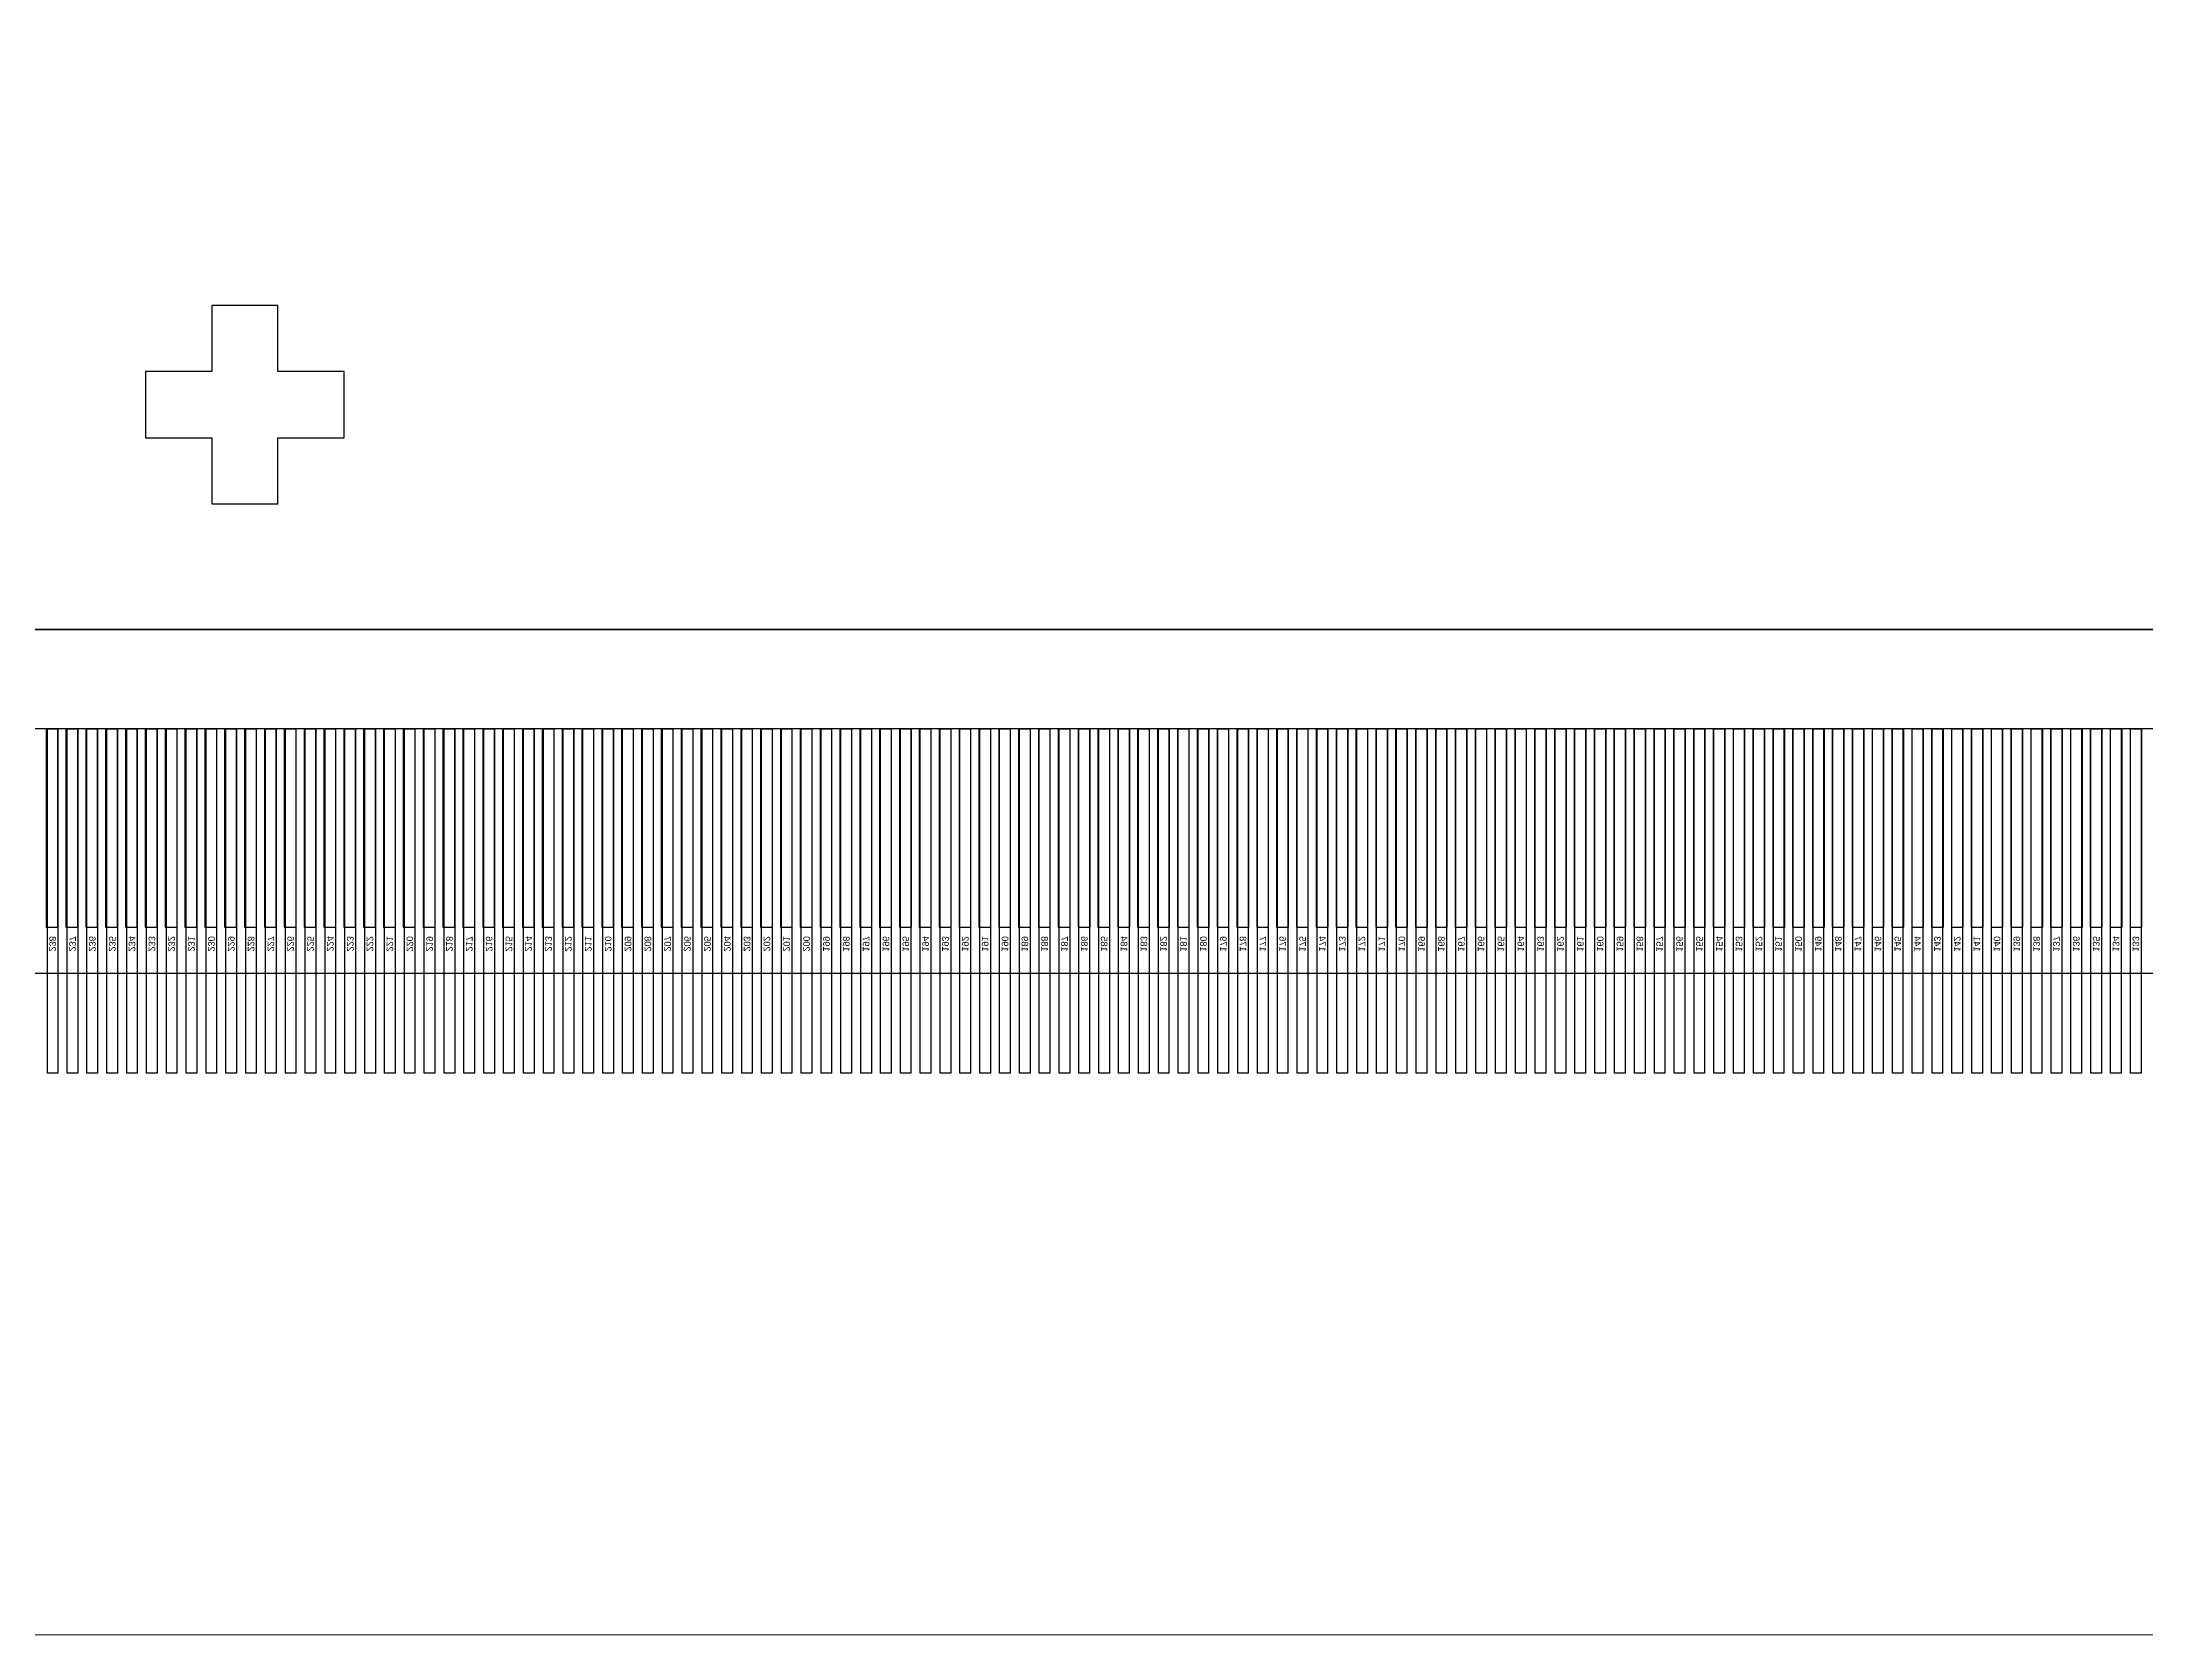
# Model space of a CAD drawing. Header units: inches. Extents: x 1765 to 5217, y -1519 to 441.
# Drawn here: x 4185.391 to 4188.571, y -762.959 to -760.55 of the extents above; entities that cross this region are included whole.
import ezdxf
from ezdxf.enums import TextEntityAlignment as Align

# ---------------------------------------------------------------- set-up
doc = ezdxf.new("R2010")
doc.units = ezdxf.units.IN
doc.header["$MEASUREMENT"] = 0
doc.layers.add('DIM', color=3, linetype='Continuous', lineweight=15)
doc.layers.add('L63', color=5, linetype='Continuous')
doc.styles.add('MBC_Arial_Font', font='arial.ttf', dxfattribs={"width": 0.8})

msp = doc.modelspace()

# ---------------------------------------------------------------- linework, layer by layer
msp.add_lwpolyline([(4205.0793, -727.2435), (4205.0793, -752.9585, -0.414214), (4196.0793, -761.9585), (4179.2923, -761.9585, -0.414214), (4170.2923, -752.9585), (4170.2923, -727.2435, -0.414214), (4178.7123, -718.8235), (4196.6593, -718.8235, -0.414214)], format="xyb", close=True)
at = {"color": 2}
msp.add_lwpolyline([(4205.0793, -727.2435), (4205.0793, -752.9585, -0.414214), (4196.0793, -761.9585), (4179.2923, -761.9585, -0.414214), (4170.2923, -752.9585), (4170.2923, -727.2435, -0.414214), (4178.7123, -718.8235), (4196.6593, -718.8235, -0.414214)], format="xyb", close=True, dxfattribs=at)
msp.add_lwpolyline([(4176.2774, -761.4385), (4199.0942, -761.4385)], close=True)
msp.add_lwpolyline([(4192.488, -762.9585), (4192.488, -762.5582, -0.254671), (4192.6253, -762.3062), (4192.9333, -762.1073, 0.254671), (4193.0248, -761.9393), (4193.0248, -761.7885, 0.414214), (4192.8248, -761.5885), (4182.5468, -761.5885, 0.414214), (4182.3468, -761.7885), (4182.3468, -761.9393, 0.254671), (4182.4384, -762.1073), (4182.7464, -762.3062, -0.254671), (4182.8837, -762.5582), (4182.8837, -762.9585)], format="xyb")
for points in [[(4185.4148, -761.5885), (4185.3968, -761.5885), (4185.3968, -761.8885), (4185.4148, -761.8885)], [(4185.4148, -761.5885), (4185.3968, -761.5885), (4185.3968, -761.8885), (4185.4148, -761.8885)], [(4185.4448, -761.5885), (4185.4268, -761.5885), (4185.4268, -761.8885), (4185.4448, -761.8885)], [(4185.4448, -761.5885), (4185.4268, -761.5885), (4185.4268, -761.8885), (4185.4448, -761.8885)], [(4185.4748, -761.5885), (4185.4568, -761.5885), (4185.4568, -761.8885), (4185.4748, -761.8885)], [(4185.4748, -761.5885), (4185.4568, -761.5885), (4185.4568, -761.8885), (4185.4748, -761.8885)], [(4185.5048, -761.5885), (4185.4868, -761.5885), (4185.4868, -761.8885), (4185.5048, -761.8885)], [(4185.5048, -761.5885), (4185.4868, -761.5885), (4185.4868, -761.8885), (4185.5048, -761.8885)], [(4185.5348, -761.5885), (4185.5168, -761.5885), (4185.5168, -761.8885), (4185.5348, -761.8885)], [(4185.5348, -761.5885), (4185.5168, -761.5885), (4185.5168, -761.8885), (4185.5348, -761.8885)], [(4185.5648, -761.5885), (4185.5468, -761.5885), (4185.5468, -761.8885), (4185.5648, -761.8885)], [(4185.5648, -761.5885), (4185.5468, -761.5885), (4185.5468, -761.8885), (4185.5648, -761.8885)], [(4185.5948, -761.5885), (4185.5768, -761.5885), (4185.5768, -761.8885), (4185.5948, -761.8885)], [(4185.5948, -761.5885), (4185.5768, -761.5885), (4185.5768, -761.8885), (4185.5948, -761.8885)], [(4185.6248, -761.5885), (4185.6068, -761.5885), (4185.6068, -761.8885), (4185.6248, -761.8885)], [(4185.6248, -761.5885), (4185.6068, -761.5885), (4185.6068, -761.8885), (4185.6248, -761.8885)], [(4185.6548, -761.5885), (4185.6368, -761.5885), (4185.6368, -761.8885), (4185.6548, -761.8885)], [(4185.6548, -761.5885), (4185.6368, -761.5885), (4185.6368, -761.8885), (4185.6548, -761.8885)], [(4185.6848, -761.5885), (4185.6668, -761.5885), (4185.6668, -761.8885), (4185.6848, -761.8885)], [(4185.6848, -761.5885), (4185.6668, -761.5885), (4185.6668, -761.8885), (4185.6848, -761.8885)], [(4185.7148, -761.5885), (4185.6968, -761.5885), (4185.6968, -761.8885), (4185.7148, -761.8885)], [(4185.7148, -761.5885), (4185.6968, -761.5885), (4185.6968, -761.8885), (4185.7148, -761.8885)], [(4185.7448, -761.5885), (4185.7268, -761.5885), (4185.7268, -761.8885), (4185.7448, -761.8885)], [(4185.7448, -761.5885), (4185.7268, -761.5885), (4185.7268, -761.8885), (4185.7448, -761.8885)], [(4185.7748, -761.5885), (4185.7568, -761.5885), (4185.7568, -761.8885), (4185.7748, -761.8885)], [(4185.7748, -761.5885), (4185.7568, -761.5885), (4185.7568, -761.8885), (4185.7748, -761.8885)], [(4185.8048, -761.5885), (4185.7868, -761.5885), (4185.7868, -761.8885), (4185.8048, -761.8885)], [(4185.8048, -761.5885), (4185.7868, -761.5885), (4185.7868, -761.8885), (4185.8048, -761.8885)], [(4185.8348, -761.5885), (4185.8168, -761.5885), (4185.8168, -761.8885), (4185.8348, -761.8885)], [(4185.8348, -761.5885), (4185.8168, -761.5885), (4185.8168, -761.8885), (4185.8348, -761.8885)], [(4185.8648, -761.5885), (4185.8468, -761.5885), (4185.8468, -761.8885), (4185.8648, -761.8885)], [(4185.8648, -761.5885), (4185.8468, -761.5885), (4185.8468, -761.8885), (4185.8648, -761.8885)], [(4185.8948, -761.5885), (4185.8768, -761.5885), (4185.8768, -761.8885), (4185.8948, -761.8885)], [(4185.8948, -761.5885), (4185.8768, -761.5885), (4185.8768, -761.8885), (4185.8948, -761.8885)], [(4185.9248, -761.5885), (4185.9068, -761.5885), (4185.9068, -761.8885), (4185.9248, -761.8885)], [(4185.9248, -761.5885), (4185.9068, -761.5885), (4185.9068, -761.8885), (4185.9248, -761.8885)], [(4185.9548, -761.5885), (4185.9368, -761.5885), (4185.9368, -761.8885), (4185.9548, -761.8885)], [(4185.9548, -761.5885), (4185.9368, -761.5885), (4185.9368, -761.8885), (4185.9548, -761.8885)], [(4185.9848, -761.5885), (4185.9668, -761.5885), (4185.9668, -761.8885), (4185.9848, -761.8885)], [(4185.9848, -761.5885), (4185.9668, -761.5885), (4185.9668, -761.8885), (4185.9848, -761.8885)], [(4186.0148, -761.5885), (4185.9968, -761.5885), (4185.9968, -761.8885), (4186.0148, -761.8885)], [(4186.0148, -761.5885), (4185.9968, -761.5885), (4185.9968, -761.8885), (4186.0148, -761.8885)], [(4186.0448, -761.5885), (4186.0268, -761.5885), (4186.0268, -761.8885), (4186.0448, -761.8885)], [(4186.0448, -761.5885), (4186.0268, -761.5885), (4186.0268, -761.8885), (4186.0448, -761.8885)], [(4186.0748, -761.5885), (4186.0568, -761.5885), (4186.0568, -761.8885), (4186.0748, -761.8885)], [(4186.0748, -761.5885), (4186.0568, -761.5885), (4186.0568, -761.8885), (4186.0748, -761.8885)], [(4186.1048, -761.5885), (4186.0868, -761.5885), (4186.0868, -761.8885), (4186.1048, -761.8885)], [(4186.1048, -761.5885), (4186.0868, -761.5885), (4186.0868, -761.8885), (4186.1048, -761.8885)], [(4186.1348, -761.5885), (4186.1168, -761.5885), (4186.1168, -761.8885), (4186.1348, -761.8885)], [(4186.1348, -761.5885), (4186.1168, -761.5885), (4186.1168, -761.8885), (4186.1348, -761.8885)], [(4186.1648, -761.5885), (4186.1468, -761.5885), (4186.1468, -761.8885), (4186.1648, -761.8885)], [(4186.1648, -761.5885), (4186.1468, -761.5885), (4186.1468, -761.8885), (4186.1648, -761.8885)], [(4186.1948, -761.5885), (4186.1768, -761.5885), (4186.1768, -761.8885), (4186.1948, -761.8885)], [(4186.1948, -761.5885), (4186.1768, -761.5885), (4186.1768, -761.8885), (4186.1948, -761.8885)], [(4186.2248, -761.5885), (4186.2068, -761.5885), (4186.2068, -761.8885), (4186.2248, -761.8885)], [(4186.2248, -761.5885), (4186.2068, -761.5885), (4186.2068, -761.8885), (4186.2248, -761.8885)], [(4186.2548, -761.5885), (4186.2368, -761.5885), (4186.2368, -761.8885), (4186.2548, -761.8885)], [(4186.2548, -761.5885), (4186.2368, -761.5885), (4186.2368, -761.8885), (4186.2548, -761.8885)], [(4186.2848, -761.5885), (4186.2668, -761.5885), (4186.2668, -761.8885), (4186.2848, -761.8885)], [(4186.2848, -761.5885), (4186.2668, -761.5885), (4186.2668, -761.8885), (4186.2848, -761.8885)], [(4186.3148, -761.5885), (4186.2968, -761.5885), (4186.2968, -761.8885), (4186.3148, -761.8885)], [(4186.3148, -761.5885), (4186.2968, -761.5885), (4186.2968, -761.8885), (4186.3148, -761.8885)], [(4186.3448, -761.5885), (4186.3268, -761.5885), (4186.3268, -761.8885), (4186.3448, -761.8885)], [(4186.3448, -761.5885), (4186.3268, -761.5885), (4186.3268, -761.8885), (4186.3448, -761.8885)], [(4186.3748, -761.5885), (4186.3568, -761.5885), (4186.3568, -761.8885), (4186.3748, -761.8885)], [(4186.3748, -761.5885), (4186.3568, -761.5885), (4186.3568, -761.8885), (4186.3748, -761.8885)], [(4186.4048, -761.5885), (4186.3868, -761.5885), (4186.3868, -761.8885), (4186.4048, -761.8885)], [(4186.4048, -761.5885), (4186.3868, -761.5885), (4186.3868, -761.8885), (4186.4048, -761.8885)], [(4186.4348, -761.5885), (4186.4168, -761.5885), (4186.4168, -761.8885), (4186.4348, -761.8885)], [(4186.4348, -761.5885), (4186.4168, -761.5885), (4186.4168, -761.8885), (4186.4348, -761.8885)], [(4186.4648, -761.5885), (4186.4468, -761.5885), (4186.4468, -761.8885), (4186.4648, -761.8885)], [(4186.4648, -761.5885), (4186.4468, -761.5885), (4186.4468, -761.8885), (4186.4648, -761.8885)], [(4186.4948, -761.5885), (4186.4768, -761.5885), (4186.4768, -761.8885), (4186.4948, -761.8885)], [(4186.4948, -761.5885), (4186.4768, -761.5885), (4186.4768, -761.8885), (4186.4948, -761.8885)], [(4186.5248, -761.5885), (4186.5068, -761.5885), (4186.5068, -761.8885), (4186.5248, -761.8885)], [(4186.5248, -761.5885), (4186.5068, -761.5885), (4186.5068, -761.8885), (4186.5248, -761.8885)], [(4186.5548, -761.5885), (4186.5368, -761.5885), (4186.5368, -761.8885), (4186.5548, -761.8885)], [(4186.5548, -761.5885), (4186.5368, -761.5885), (4186.5368, -761.8885), (4186.5548, -761.8885)], [(4186.5848, -761.5885), (4186.5668, -761.5885), (4186.5668, -761.8885), (4186.5848, -761.8885)], [(4186.5848, -761.5885), (4186.5668, -761.5885), (4186.5668, -761.8885), (4186.5848, -761.8885)], [(4186.6148, -761.5885), (4186.5968, -761.5885), (4186.5968, -761.8885), (4186.6148, -761.8885)], [(4186.6148, -761.5885), (4186.5968, -761.5885), (4186.5968, -761.8885), (4186.6148, -761.8885)], [(4186.6448, -761.5885), (4186.6268, -761.5885), (4186.6268, -761.8885), (4186.6448, -761.8885)], [(4186.6448, -761.5885), (4186.6268, -761.5885), (4186.6268, -761.8885), (4186.6448, -761.8885)], [(4186.6748, -761.5885), (4186.6568, -761.5885), (4186.6568, -761.8885), (4186.6748, -761.8885)], [(4186.6748, -761.5885), (4186.6568, -761.5885), (4186.6568, -761.8885), (4186.6748, -761.8885)], [(4186.7048, -761.5885), (4186.6868, -761.5885), (4186.6868, -761.8885), (4186.7048, -761.8885)], [(4186.7048, -761.5885), (4186.6868, -761.5885), (4186.6868, -761.8885), (4186.7048, -761.8885)], [(4186.7348, -761.5885), (4186.7168, -761.5885), (4186.7168, -761.8885), (4186.7348, -761.8885)], [(4186.7348, -761.5885), (4186.7168, -761.5885), (4186.7168, -761.8885), (4186.7348, -761.8885)], [(4186.7648, -761.5885), (4186.7468, -761.5885), (4186.7468, -761.8885), (4186.7648, -761.8885)], [(4186.7648, -761.5885), (4186.7468, -761.5885), (4186.7468, -761.8885), (4186.7648, -761.8885)], [(4186.7948, -761.5885), (4186.7768, -761.5885), (4186.7768, -761.8885), (4186.7948, -761.8885)], [(4186.7948, -761.5885), (4186.7768, -761.5885), (4186.7768, -761.8885), (4186.7948, -761.8885)], [(4186.8248, -761.5885), (4186.8068, -761.5885), (4186.8068, -761.8885), (4186.8248, -761.8885)], [(4186.8248, -761.5885), (4186.8068, -761.5885), (4186.8068, -761.8885), (4186.8248, -761.8885)], [(4186.8548, -761.5885), (4186.8368, -761.5885), (4186.8368, -761.8885), (4186.8548, -761.8885)], [(4186.8548, -761.5885), (4186.8368, -761.5885), (4186.8368, -761.8885), (4186.8548, -761.8885)], [(4186.8848, -761.5885), (4186.8668, -761.5885), (4186.8668, -761.8885), (4186.8848, -761.8885)], [(4186.8848, -761.5885), (4186.8668, -761.5885), (4186.8668, -761.8885), (4186.8848, -761.8885)], [(4186.9148, -761.5885), (4186.8968, -761.5885), (4186.8968, -761.8885), (4186.9148, -761.8885)], [(4186.9148, -761.5885), (4186.8968, -761.5885), (4186.8968, -761.8885), (4186.9148, -761.8885)], [(4186.9448, -761.5885), (4186.9268, -761.5885), (4186.9268, -761.8885), (4186.9448, -761.8885)], [(4186.9448, -761.5885), (4186.9268, -761.5885), (4186.9268, -761.8885), (4186.9448, -761.8885)], [(4186.9748, -761.5885), (4186.9568, -761.5885), (4186.9568, -761.8885), (4186.9748, -761.8885)], [(4186.9748, -761.5885), (4186.9568, -761.5885), (4186.9568, -761.8885), (4186.9748, -761.8885)], [(4187.0048, -761.5885), (4186.9868, -761.5885), (4186.9868, -761.8885), (4187.0048, -761.8885)], [(4187.0048, -761.5885), (4186.9868, -761.5885), (4186.9868, -761.8885), (4187.0048, -761.8885)], [(4187.0348, -761.5885), (4187.0168, -761.5885), (4187.0168, -761.8885), (4187.0348, -761.8885)], [(4187.0348, -761.5885), (4187.0168, -761.5885), (4187.0168, -761.8885), (4187.0348, -761.8885)], [(4187.0648, -761.5885), (4187.0468, -761.5885), (4187.0468, -761.8885), (4187.0648, -761.8885)], [(4187.0648, -761.5885), (4187.0468, -761.5885), (4187.0468, -761.8885), (4187.0648, -761.8885)], [(4187.0948, -761.5885), (4187.0768, -761.5885), (4187.0768, -761.8885), (4187.0948, -761.8885)], [(4187.0948, -761.5885), (4187.0768, -761.5885), (4187.0768, -761.8885), (4187.0948, -761.8885)], [(4187.1248, -761.5885), (4187.1068, -761.5885), (4187.1068, -761.8885), (4187.1248, -761.8885)], [(4187.1248, -761.5885), (4187.1068, -761.5885), (4187.1068, -761.8885), (4187.1248, -761.8885)], [(4187.1548, -761.5885), (4187.1368, -761.5885), (4187.1368, -761.8885), (4187.1548, -761.8885)], [(4187.1548, -761.5885), (4187.1368, -761.5885), (4187.1368, -761.8885), (4187.1548, -761.8885)], [(4187.1848, -761.5885), (4187.1668, -761.5885), (4187.1668, -761.8885), (4187.1848, -761.8885)], [(4187.1848, -761.5885), (4187.1668, -761.5885), (4187.1668, -761.8885), (4187.1848, -761.8885)], [(4187.2148, -761.5885), (4187.1968, -761.5885), (4187.1968, -761.8885), (4187.2148, -761.8885)], [(4187.2148, -761.5885), (4187.1968, -761.5885), (4187.1968, -761.8885), (4187.2148, -761.8885)], [(4187.2448, -761.5885), (4187.2268, -761.5885), (4187.2268, -761.8885), (4187.2448, -761.8885)], [(4187.2448, -761.5885), (4187.2268, -761.5885), (4187.2268, -761.8885), (4187.2448, -761.8885)], [(4187.2748, -761.5885), (4187.2568, -761.5885), (4187.2568, -761.8885), (4187.2748, -761.8885)], [(4187.2748, -761.5885), (4187.2568, -761.5885), (4187.2568, -761.8885), (4187.2748, -761.8885)], [(4187.3048, -761.5885), (4187.2868, -761.5885), (4187.2868, -761.8885), (4187.3048, -761.8885)], [(4187.3048, -761.5885), (4187.2868, -761.5885), (4187.2868, -761.8885), (4187.3048, -761.8885)], [(4187.3348, -761.5885), (4187.3168, -761.5885), (4187.3168, -761.8885), (4187.3348, -761.8885)], [(4187.3348, -761.5885), (4187.3168, -761.5885), (4187.3168, -761.8885), (4187.3348, -761.8885)], [(4187.3648, -761.5885), (4187.3468, -761.5885), (4187.3468, -761.8885), (4187.3648, -761.8885)], [(4187.3648, -761.5885), (4187.3468, -761.5885), (4187.3468, -761.8885), (4187.3648, -761.8885)], [(4187.3948, -761.5885), (4187.3768, -761.5885), (4187.3768, -761.8885), (4187.3948, -761.8885)], [(4187.3948, -761.5885), (4187.3768, -761.5885), (4187.3768, -761.8885), (4187.3948, -761.8885)], [(4187.4248, -761.5885), (4187.4068, -761.5885), (4187.4068, -761.8885), (4187.4248, -761.8885)], [(4187.4248, -761.5885), (4187.4068, -761.5885), (4187.4068, -761.8885), (4187.4248, -761.8885)], [(4187.4548, -761.5885), (4187.4368, -761.5885), (4187.4368, -761.8885), (4187.4548, -761.8885)], [(4187.4548, -761.5885), (4187.4368, -761.5885), (4187.4368, -761.8885), (4187.4548, -761.8885)], [(4187.4848, -761.5885), (4187.4668, -761.5885), (4187.4668, -761.8885), (4187.4848, -761.8885)], [(4187.4848, -761.5885), (4187.4668, -761.5885), (4187.4668, -761.8885), (4187.4848, -761.8885)], [(4187.5148, -761.5885), (4187.4968, -761.5885), (4187.4968, -761.8885), (4187.5148, -761.8885)], [(4187.5148, -761.5885), (4187.4968, -761.5885), (4187.4968, -761.8885), (4187.5148, -761.8885)], [(4187.5448, -761.5885), (4187.5268, -761.5885), (4187.5268, -761.8885), (4187.5448, -761.8885)], [(4187.5448, -761.5885), (4187.5268, -761.5885), (4187.5268, -761.8885), (4187.5448, -761.8885)], [(4187.5748, -761.5885), (4187.5568, -761.5885), (4187.5568, -761.8885), (4187.5748, -761.8885)], [(4187.5748, -761.5885), (4187.5568, -761.5885), (4187.5568, -761.8885), (4187.5748, -761.8885)], [(4187.6048, -761.5885), (4187.5868, -761.5885), (4187.5868, -761.8885), (4187.6048, -761.8885)], [(4187.6048, -761.5885), (4187.5868, -761.5885), (4187.5868, -761.8885), (4187.6048, -761.8885)], [(4187.6348, -761.5885), (4187.6168, -761.5885), (4187.6168, -761.8885), (4187.6348, -761.8885)], [(4187.6348, -761.5885), (4187.6168, -761.5885), (4187.6168, -761.8885), (4187.6348, -761.8885)], [(4187.6648, -761.5885), (4187.6468, -761.5885), (4187.6468, -761.8885), (4187.6648, -761.8885)], [(4187.6648, -761.5885), (4187.6468, -761.5885), (4187.6468, -761.8885), (4187.6648, -761.8885)], [(4187.6948, -761.5885), (4187.6768, -761.5885), (4187.6768, -761.8885), (4187.6948, -761.8885)], [(4187.6948, -761.5885), (4187.6768, -761.5885), (4187.6768, -761.8885), (4187.6948, -761.8885)], [(4187.7248, -761.5885), (4187.7068, -761.5885), (4187.7068, -761.8885), (4187.7248, -761.8885)], [(4187.7248, -761.5885), (4187.7068, -761.5885), (4187.7068, -761.8885), (4187.7248, -761.8885)], [(4187.7548, -761.5885), (4187.7368, -761.5885), (4187.7368, -761.8885), (4187.7548, -761.8885)], [(4187.7548, -761.5885), (4187.7368, -761.5885), (4187.7368, -761.8885), (4187.7548, -761.8885)], [(4187.7848, -761.5885), (4187.7668, -761.5885), (4187.7668, -761.8885), (4187.7848, -761.8885)], [(4187.7848, -761.5885), (4187.7668, -761.5885), (4187.7668, -761.8885), (4187.7848, -761.8885)], [(4187.8148, -761.5885), (4187.7968, -761.5885), (4187.7968, -761.8885), (4187.8148, -761.8885)], [(4187.8148, -761.5885), (4187.7968, -761.5885), (4187.7968, -761.8885), (4187.8148, -761.8885)], [(4187.8448, -761.5885), (4187.8268, -761.5885), (4187.8268, -761.8885), (4187.8448, -761.8885)], [(4187.8448, -761.5885), (4187.8268, -761.5885), (4187.8268, -761.8885), (4187.8448, -761.8885)], [(4187.8748, -761.5885), (4187.8568, -761.5885), (4187.8568, -761.8885), (4187.8748, -761.8885)], [(4187.8748, -761.5885), (4187.8568, -761.5885), (4187.8568, -761.8885), (4187.8748, -761.8885)], [(4187.9048, -761.5885), (4187.8868, -761.5885), (4187.8868, -761.8885), (4187.9048, -761.8885)], [(4187.9048, -761.5885), (4187.8868, -761.5885), (4187.8868, -761.8885), (4187.9048, -761.8885)], [(4187.9348, -761.5885), (4187.9168, -761.5885), (4187.9168, -761.8885), (4187.9348, -761.8885)], [(4187.9348, -761.5885), (4187.9168, -761.5885), (4187.9168, -761.8885), (4187.9348, -761.8885)], [(4187.9648, -761.5885), (4187.9468, -761.5885), (4187.9468, -761.8885), (4187.9648, -761.8885)], [(4187.9648, -761.5885), (4187.9468, -761.5885), (4187.9468, -761.8885), (4187.9648, -761.8885)], [(4187.9948, -761.5885), (4187.9768, -761.5885), (4187.9768, -761.8885), (4187.9948, -761.8885)], [(4187.9948, -761.5885), (4187.9768, -761.5885), (4187.9768, -761.8885), (4187.9948, -761.8885)], [(4188.0248, -761.5885), (4188.0068, -761.5885), (4188.0068, -761.8885), (4188.0248, -761.8885)], [(4188.0248, -761.5885), (4188.0068, -761.5885), (4188.0068, -761.8885), (4188.0248, -761.8885)], [(4188.0548, -761.5885), (4188.0368, -761.5885), (4188.0368, -761.8885), (4188.0548, -761.8885)], [(4188.0548, -761.5885), (4188.0368, -761.5885), (4188.0368, -761.8885), (4188.0548, -761.8885)], [(4188.0848, -761.5885), (4188.0668, -761.5885), (4188.0668, -761.8885), (4188.0848, -761.8885)], [(4188.0848, -761.5885), (4188.0668, -761.5885), (4188.0668, -761.8885), (4188.0848, -761.8885)], [(4188.1148, -761.5885), (4188.0968, -761.5885), (4188.0968, -761.8885), (4188.1148, -761.8885)], [(4188.1148, -761.5885), (4188.0968, -761.5885), (4188.0968, -761.8885), (4188.1148, -761.8885)], [(4188.1448, -761.5885), (4188.1268, -761.5885), (4188.1268, -761.8885), (4188.1448, -761.8885)], [(4188.1448, -761.5885), (4188.1268, -761.5885), (4188.1268, -761.8885), (4188.1448, -761.8885)], [(4188.1748, -761.5885), (4188.1568, -761.5885), (4188.1568, -761.8885), (4188.1748, -761.8885)], [(4188.1748, -761.5885), (4188.1568, -761.5885), (4188.1568, -761.8885), (4188.1748, -761.8885)], [(4188.2048, -761.5885), (4188.1868, -761.5885), (4188.1868, -761.8885), (4188.2048, -761.8885)], [(4188.2048, -761.5885), (4188.1868, -761.5885), (4188.1868, -761.8885), (4188.2048, -761.8885)], [(4188.2348, -761.5885), (4188.2168, -761.5885), (4188.2168, -761.8885), (4188.2348, -761.8885)], [(4188.2348, -761.5885), (4188.2168, -761.5885), (4188.2168, -761.8885), (4188.2348, -761.8885)], [(4188.2648, -761.5885), (4188.2468, -761.5885), (4188.2468, -761.8885), (4188.2648, -761.8885)], [(4188.2648, -761.5885), (4188.2468, -761.5885), (4188.2468, -761.8885), (4188.2648, -761.8885)], [(4188.2948, -761.5885), (4188.2768, -761.5885), (4188.2768, -761.8885), (4188.2948, -761.8885)], [(4188.2948, -761.5885), (4188.2768, -761.5885), (4188.2768, -761.8885), (4188.2948, -761.8885)], [(4188.3248, -761.5885), (4188.3068, -761.5885), (4188.3068, -761.8885), (4188.3248, -761.8885)], [(4188.3248, -761.5885), (4188.3068, -761.5885), (4188.3068, -761.8885), (4188.3248, -761.8885)], [(4188.3548, -761.5885), (4188.3368, -761.5885), (4188.3368, -761.8885), (4188.3548, -761.8885)], [(4188.3548, -761.5885), (4188.3368, -761.5885), (4188.3368, -761.8885), (4188.3548, -761.8885)], [(4188.3848, -761.5885), (4188.3668, -761.5885), (4188.3668, -761.8885), (4188.3848, -761.8885)], [(4188.3848, -761.5885), (4188.3668, -761.5885), (4188.3668, -761.8885), (4188.3848, -761.8885)], [(4188.4148, -761.5885), (4188.3968, -761.5885), (4188.3968, -761.8885), (4188.4148, -761.8885)], [(4188.4148, -761.5885), (4188.3968, -761.5885), (4188.3968, -761.8885), (4188.4148, -761.8885)], [(4188.4448, -761.5885), (4188.4268, -761.5885), (4188.4268, -761.8885), (4188.4448, -761.8885)], [(4188.4448, -761.5885), (4188.4268, -761.5885), (4188.4268, -761.8885), (4188.4448, -761.8885)], [(4188.4748, -761.5885), (4188.4568, -761.5885), (4188.4568, -761.8885), (4188.4748, -761.8885)], [(4188.4748, -761.5885), (4188.4568, -761.5885), (4188.4568, -761.8885), (4188.4748, -761.8885)], [(4188.5048, -761.5885), (4188.4868, -761.5885), (4188.4868, -761.8885), (4188.5048, -761.8885)], [(4188.5048, -761.5885), (4188.4868, -761.5885), (4188.4868, -761.8885), (4188.5048, -761.8885)], [(4188.5348, -761.5885), (4188.5168, -761.5885), (4188.5168, -761.8885), (4188.5348, -761.8885)], [(4188.5348, -761.5885), (4188.5168, -761.5885), (4188.5168, -761.8885), (4188.5348, -761.8885)], [(4188.5648, -761.5885), (4188.5468, -761.5885), (4188.5468, -761.8885), (4188.5648, -761.8885)], [(4188.5648, -761.5885), (4188.5468, -761.5885), (4188.5468, -761.8885), (4188.5648, -761.8885)]]:
    msp.add_lwpolyline(points, close=True, dxfattribs=at)
at = {"color": 0}
for points in [[(4185.3988, -761.5885), (4185.4148, -761.5885), (4185.4148, -762.109), (4185.3988, -762.109)], [(4185.4287, -761.5885), (4185.4447, -761.5885), (4185.4447, -762.109), (4185.4287, -762.109)], [(4185.4587, -761.5885), (4185.4747, -761.5885), (4185.4747, -762.109), (4185.4587, -762.109)], [(4185.4887, -761.5885), (4185.5047, -761.5885), (4185.5047, -762.109), (4185.4887, -762.109)], [(4185.5187, -761.5885), (4185.5347, -761.5885), (4185.5347, -762.109), (4185.5187, -762.109)], [(4185.5487, -761.5885), (4185.5647, -761.5885), (4185.5647, -762.109), (4185.5487, -762.109)], [(4185.5787, -761.5885), (4185.5947, -761.5885), (4185.5947, -762.109), (4185.5787, -762.109)], [(4185.6087, -761.5885), (4185.6247, -761.5885), (4185.6247, -762.109), (4185.6087, -762.109)], [(4185.6387, -761.5885), (4185.6547, -761.5885), (4185.6547, -762.109), (4185.6387, -762.109)], [(4185.6686, -761.5885), (4185.6846, -761.5885), (4185.6846, -762.109), (4185.6686, -762.109)], [(4185.6986, -761.5885), (4185.7146, -761.5885), (4185.7146, -762.109), (4185.6986, -762.109)], [(4185.7286, -761.5885), (4185.7446, -761.5885), (4185.7446, -762.109), (4185.7286, -762.109)], [(4185.7586, -761.5885), (4185.7746, -761.5885), (4185.7746, -762.109), (4185.7586, -762.109)], [(4185.7886, -761.5885), (4185.8046, -761.5885), (4185.8046, -762.109), (4185.7886, -762.109)], [(4185.8186, -761.5885), (4185.8346, -761.5885), (4185.8346, -762.109), (4185.8186, -762.109)], [(4185.8486, -761.5885), (4185.8646, -761.5885), (4185.8646, -762.109), (4185.8486, -762.109)], [(4185.8786, -761.5885), (4185.8946, -761.5885), (4185.8946, -762.109), (4185.8786, -762.109)], [(4185.9085, -761.5885), (4185.9245, -761.5885), (4185.9245, -762.109), (4185.9085, -762.109)], [(4185.9385, -761.5885), (4185.9545, -761.5885), (4185.9545, -762.109), (4185.9385, -762.109)], [(4185.9685, -761.5885), (4185.9845, -761.5885), (4185.9845, -762.109), (4185.9685, -762.109)], [(4185.9985, -761.5885), (4186.0145, -761.5885), (4186.0145, -762.109), (4185.9985, -762.109)], [(4186.0285, -761.5885), (4186.0445, -761.5885), (4186.0445, -762.109), (4186.0285, -762.109)], [(4186.0585, -761.5885), (4186.0745, -761.5885), (4186.0745, -762.109), (4186.0585, -762.109)], [(4186.0885, -761.5885), (4186.1045, -761.5885), (4186.1045, -762.109), (4186.0885, -762.109)], [(4186.1185, -761.5885), (4186.1345, -761.5885), (4186.1345, -762.109), (4186.1185, -762.109)], [(4186.1485, -761.5885), (4186.1645, -761.5885), (4186.1645, -762.109), (4186.1485, -762.109)], [(4186.1784, -761.5885), (4186.1944, -761.5885), (4186.1944, -762.109), (4186.1784, -762.109)], [(4186.2084, -761.5885), (4186.2244, -761.5885), (4186.2244, -762.109), (4186.2084, -762.109)], [(4186.2384, -761.5885), (4186.2544, -761.5885), (4186.2544, -762.109), (4186.2384, -762.109)], [(4186.2684, -761.5885), (4186.2844, -761.5885), (4186.2844, -762.109), (4186.2684, -762.109)], [(4186.2984, -761.5885), (4186.3144, -761.5885), (4186.3144, -762.109), (4186.2984, -762.109)], [(4186.3284, -761.5885), (4186.3444, -761.5885), (4186.3444, -762.109), (4186.3284, -762.109)], [(4186.3584, -761.5885), (4186.3744, -761.5885), (4186.3744, -762.109), (4186.3584, -762.109)], [(4186.3884, -761.5885), (4186.4044, -761.5885), (4186.4044, -762.109), (4186.3884, -762.109)], [(4186.4183, -761.5885), (4186.4343, -761.5885), (4186.4343, -762.109), (4186.4183, -762.109)], [(4186.4483, -761.5885), (4186.4643, -761.5885), (4186.4643, -762.109), (4186.4483, -762.109)], [(4186.4783, -761.5885), (4186.4943, -761.5885), (4186.4943, -762.109), (4186.4783, -762.109)], [(4186.5083, -761.5885), (4186.5243, -761.5885), (4186.5243, -762.109), (4186.5083, -762.109)], [(4186.5383, -761.5885), (4186.5543, -761.5885), (4186.5543, -762.109), (4186.5383, -762.109)], [(4186.5683, -761.5885), (4186.5843, -761.5885), (4186.5843, -762.109), (4186.5683, -762.109)], [(4186.5983, -761.5885), (4186.6143, -761.5885), (4186.6143, -762.109), (4186.5983, -762.109)], [(4186.6283, -761.5885), (4186.6443, -761.5885), (4186.6443, -762.109), (4186.6283, -762.109)], [(4186.6582, -761.5885), (4186.6742, -761.5885), (4186.6742, -762.109), (4186.6582, -762.109)], [(4186.6882, -761.5885), (4186.7042, -761.5885), (4186.7042, -762.109), (4186.6882, -762.109)], [(4186.7182, -761.5885), (4186.7342, -761.5885), (4186.7342, -762.109), (4186.7182, -762.109)], [(4186.7482, -761.5885), (4186.7642, -761.5885), (4186.7642, -762.109), (4186.7482, -762.109)], [(4186.7782, -761.5885), (4186.7942, -761.5885), (4186.7942, -762.109), (4186.7782, -762.109)], [(4186.8082, -761.5885), (4186.8242, -761.5885), (4186.8242, -762.109), (4186.8082, -762.109)], [(4186.8382, -761.5885), (4186.8542, -761.5885), (4186.8542, -762.109), (4186.8382, -762.109)], [(4186.8682, -761.5885), (4186.8842, -761.5885), (4186.8842, -762.109), (4186.8682, -762.109)], [(4186.8982, -761.5885), (4186.9142, -761.5885), (4186.9142, -762.109), (4186.8982, -762.109)], [(4186.9281, -761.5885), (4186.9441, -761.5885), (4186.9441, -762.109), (4186.9281, -762.109)], [(4186.9581, -761.5885), (4186.9741, -761.5885), (4186.9741, -762.109), (4186.9581, -762.109)], [(4186.9881, -761.5885), (4187.0041, -761.5885), (4187.0041, -762.109), (4186.9881, -762.109)], [(4187.0181, -761.5885), (4187.0341, -761.5885), (4187.0341, -762.109), (4187.0181, -762.109)], [(4187.0481, -761.5885), (4187.0641, -761.5885), (4187.0641, -762.109), (4187.0481, -762.109)], [(4187.0781, -761.5885), (4187.0941, -761.5885), (4187.0941, -762.109), (4187.0781, -762.109)], [(4187.1081, -761.5885), (4187.1241, -761.5885), (4187.1241, -762.109), (4187.1081, -762.109)], [(4187.1381, -761.5885), (4187.1541, -761.5885), (4187.1541, -762.109), (4187.1381, -762.109)], [(4187.168, -761.5885), (4187.184, -761.5885), (4187.184, -762.109), (4187.168, -762.109)], [(4187.198, -761.5885), (4187.214, -761.5885), (4187.214, -762.109), (4187.198, -762.109)], [(4187.228, -761.5885), (4187.244, -761.5885), (4187.244, -762.109), (4187.228, -762.109)], [(4187.258, -761.5885), (4187.274, -761.5885), (4187.274, -762.109), (4187.258, -762.109)], [(4187.288, -761.5885), (4187.304, -761.5885), (4187.304, -762.109), (4187.288, -762.109)], [(4187.318, -761.5885), (4187.334, -761.5885), (4187.334, -762.109), (4187.318, -762.109)], [(4187.348, -761.5885), (4187.364, -761.5885), (4187.364, -762.109), (4187.348, -762.109)], [(4187.378, -761.5885), (4187.394, -761.5885), (4187.394, -762.109), (4187.378, -762.109)], [(4187.4079, -761.5885), (4187.4239, -761.5885), (4187.4239, -762.109), (4187.4079, -762.109)], [(4187.4379, -761.5885), (4187.4539, -761.5885), (4187.4539, -762.109), (4187.4379, -762.109)], [(4187.4679, -761.5885), (4187.4839, -761.5885), (4187.4839, -762.109), (4187.4679, -762.109)], [(4187.4979, -761.5885), (4187.5139, -761.5885), (4187.5139, -762.109), (4187.4979, -762.109)], [(4187.5279, -761.5885), (4187.5439, -761.5885), (4187.5439, -762.109), (4187.5279, -762.109)], [(4187.5579, -761.5885), (4187.5739, -761.5885), (4187.5739, -762.109), (4187.5579, -762.109)], [(4187.5879, -761.5885), (4187.6039, -761.5885), (4187.6039, -762.109), (4187.5879, -762.109)], [(4187.6179, -761.5885), (4187.6339, -761.5885), (4187.6339, -762.109), (4187.6179, -762.109)], [(4187.6479, -761.5885), (4187.6639, -761.5885), (4187.6639, -762.109), (4187.6479, -762.109)], [(4187.6778, -761.5885), (4187.6938, -761.5885), (4187.6938, -762.109), (4187.6778, -762.109)], [(4187.7078, -761.5885), (4187.7238, -761.5885), (4187.7238, -762.109), (4187.7078, -762.109)], [(4187.7378, -761.5885), (4187.7538, -761.5885), (4187.7538, -762.109), (4187.7378, -762.109)], [(4187.7678, -761.5885), (4187.7838, -761.5885), (4187.7838, -762.109), (4187.7678, -762.109)], [(4187.7978, -761.5885), (4187.8138, -761.5885), (4187.8138, -762.109), (4187.7978, -762.109)], [(4187.8278, -761.5885), (4187.8438, -761.5885), (4187.8438, -762.109), (4187.8278, -762.109)], [(4187.8578, -761.5885), (4187.8738, -761.5885), (4187.8738, -762.109), (4187.8578, -762.109)], [(4187.8878, -761.5885), (4187.9038, -761.5885), (4187.9038, -762.109), (4187.8878, -762.109)], [(4187.9177, -761.5885), (4187.9337, -761.5885), (4187.9337, -762.109), (4187.9177, -762.109)], [(4187.9477, -761.5885), (4187.9637, -761.5885), (4187.9637, -762.109), (4187.9477, -762.109)], [(4187.9777, -761.5885), (4187.9937, -761.5885), (4187.9937, -762.109), (4187.9777, -762.109)], [(4188.0077, -761.5885), (4188.0237, -761.5885), (4188.0237, -762.109), (4188.0077, -762.109)], [(4188.0377, -761.5885), (4188.0537, -761.5885), (4188.0537, -762.109), (4188.0377, -762.109)], [(4188.0677, -761.5885), (4188.0837, -761.5885), (4188.0837, -762.109), (4188.0677, -762.109)], [(4188.0977, -761.5885), (4188.1137, -761.5885), (4188.1137, -762.109), (4188.0977, -762.109)], [(4188.1277, -761.5885), (4188.1437, -761.5885), (4188.1437, -762.109), (4188.1277, -762.109)], [(4188.1576, -761.5885), (4188.1736, -761.5885), (4188.1736, -762.109), (4188.1576, -762.109)], [(4188.1876, -761.5885), (4188.2036, -761.5885), (4188.2036, -762.109), (4188.1876, -762.109)], [(4188.2176, -761.5885), (4188.2336, -761.5885), (4188.2336, -762.109), (4188.2176, -762.109)], [(4188.2476, -761.5885), (4188.2636, -761.5885), (4188.2636, -762.109), (4188.2476, -762.109)], [(4188.2776, -761.5885), (4188.2936, -761.5885), (4188.2936, -762.109), (4188.2776, -762.109)], [(4188.3076, -761.5885), (4188.3236, -761.5885), (4188.3236, -762.109), (4188.3076, -762.109)], [(4188.3376, -761.5885), (4188.3536, -761.5885), (4188.3536, -762.109), (4188.3376, -762.109)], [(4188.3676, -761.5885), (4188.3836, -761.5885), (4188.3836, -762.109), (4188.3676, -762.109)], [(4188.3976, -761.5885), (4188.4136, -761.5885), (4188.4136, -762.109), (4188.3976, -762.109)], [(4188.4275, -761.5885), (4188.4435, -761.5885), (4188.4435, -762.109), (4188.4275, -762.109)], [(4188.4575, -761.5885), (4188.4735, -761.5885), (4188.4735, -762.109), (4188.4575, -762.109)], [(4188.4875, -761.5885), (4188.5035, -761.5885), (4188.5035, -762.109), (4188.4875, -762.109)], [(4188.5175, -761.5885), (4188.5335, -761.5885), (4188.5335, -762.109), (4188.5175, -762.109)], [(4188.5475, -761.5885), (4188.5635, -761.5885), (4188.5635, -762.109), (4188.5475, -762.109)]]:
    msp.add_lwpolyline(points, close=True, dxfattribs=at)
at = {"layer": 'DIM', "color": 3}
msp.add_line((4176.215, -762.9585), (4192.488, -762.9585), dxfattribs=at)
at = {"layer": 'L63', "color": 0}
msp.add_lwpolyline([(4185.6474, -760.9485), (4185.6474, -761.0485), (4185.5474, -761.0485), (4185.5474, -761.1485), (4185.6474, -761.1485), (4185.6474, -761.2485), (4185.7474, -761.2485), (4185.7474, -761.1485), (4185.8474, -761.1485), (4185.8474, -761.0485), (4185.7474, -761.0485), (4185.7474, -760.9485), (4185.7438, -760.9485)], close=True, dxfattribs=at)

# ---------------------------------------------------------------- texts
at = {"color": 3, "style": 'MBC_Arial_Font', "text_generation_flag": 4}
for s, p in [('238', (4185.4069, -761.9137)), ('237', (4185.4369, -761.9137)), ('236', (4185.4669, -761.9137)), ('235', (4185.4969, -761.9137)), ('234', (4185.5268, -761.9137)), ('233', (4185.5568, -761.9137)), ('232', (4185.5868, -761.9137)), ('231', (4185.6168, -761.9137)), ('230', (4185.6468, -761.9137)), ('229', (4185.6768, -761.9137)), ('228', (4185.7068, -761.9137)), ('227', (4185.7366, -761.9137)), ('226', (4185.7667, -761.9137)), ('225', (4185.7967, -761.9137)), ('224', (4185.8265, -761.9137)), ('223', (4185.8567, -761.9137)), ('222', (4185.8865, -761.9137)), ('221', (4185.9165, -761.9137)), ('220', (4185.9467, -761.9137)), ('219', (4185.9767, -761.9137)), ('218', (4186.0066, -761.9137)), ('217', (4186.0365, -761.9137)), ('216', (4186.0666, -761.9137)), ('215', (4186.0966, -761.9137)), ('214', (4186.1264, -761.9137)), ('213', (4186.1566, -761.9137)), ('212', (4186.1864, -761.9137)), ('211', (4186.2164, -761.9137)), ('210', (4186.2465, -761.9137)), ('209', (4186.2765, -761.9137)), ('208', (4186.3065, -761.9137)), ('207', (4186.3365, -761.9137)), ('206', (4186.3665, -761.9137)), ('205', (4186.3965, -761.9137)), ('204', (4186.4265, -761.9137)), ('203', (4186.4565, -761.9137)), ('202', (4186.4864, -761.9137)), ('201', (4186.5164, -761.9137)), ('200', (4186.5464, -761.9137)), ('199', (4186.5764, -761.9137)), ('198', (4186.6064, -761.9137)), ('197', (4186.6364, -761.9137)), ('196', (4186.6664, -761.9137)), ('195', (4186.6964, -761.9137)), ('194', (4186.7264, -761.9137)), ('193', (4186.7563, -761.9137)), ('192', (4186.7863, -761.9137)), ('191', (4186.8163, -761.9137)), ('190', (4186.8463, -761.9137)), ('189', (4186.8763, -761.9137)), ('188', (4186.9063, -761.9137)), ('187', (4186.9363, -761.9137)), ('186', (4186.9663, -761.9137)), ('185', (4186.9962, -761.9137)), ('184', (4187.0262, -761.9137)), ('183', (4187.0562, -761.9137)), ('182', (4187.0862, -761.9137)), ('181', (4187.1162, -761.9137)), ('180', (4187.1462, -761.9137)), ('179', (4187.1762, -761.9137)), ('178', (4187.2062, -761.9137)), ('177', (4187.236, -761.9137)), ('176', (4187.2661, -761.9137)), ('175', (4187.2961, -761.9137)), ('174', (4187.3259, -761.9137)), ('173', (4187.3561, -761.9137)), ('172', (4187.3859, -761.9137)), ('171', (4187.4159, -761.9137)), ('170', (4187.4461, -761.9137)), ('169', (4187.4761, -761.9137)), ('168', (4187.506, -761.9137)), ('167', (4187.536, -761.9137)), ('166', (4187.566, -761.9137)), ('165', (4187.596, -761.9137)), ('164', (4187.626, -761.9137)), ('163', (4187.656, -761.9137)), ('162', (4187.686, -761.9137)), ('161', (4187.716, -761.9137)), ('160', (4187.7459, -761.9137)), ('159', (4187.7759, -761.9137)), ('158', (4187.8059, -761.9137)), ('157', (4187.8359, -761.9137)), ('156', (4187.8659, -761.9137)), ('155', (4187.8959, -761.9137)), ('154', (4187.9259, -761.9137)), ('153', (4187.9559, -761.9137)), ('152', (4187.9858, -761.9137)), ('151', (4188.0158, -761.9137)), ('150', (4188.0458, -761.9137)), ('149', (4188.0758, -761.9137)), ('148', (4188.1058, -761.9137)), ('147', (4188.1356, -761.9137)), ('146', (4188.1658, -761.9137)), ('145', (4188.1958, -761.9137)), ('144', (4188.2256, -761.9137)), ('143', (4188.2557, -761.9137)), ('142', (4188.2856, -761.9137)), ('141', (4188.3155, -761.9137)), ('140', (4188.3457, -761.9137)), ('139', (4188.3757, -761.9137)), ('138', (4188.4057, -761.9137)), ('137', (4188.4357, -761.9137)), ('136', (4188.4657, -761.9137)), ('135', (4188.4957, -761.9137)), ('134', (4188.5256, -761.9137)), ('133', (4188.5556, -761.9137))]:
    msp.add_text(s, height=0.01, rotation=90, dxfattribs=at).set_placement(p, align=Align.MIDDLE_CENTER)

doc.saveas('drawing.dxf')
